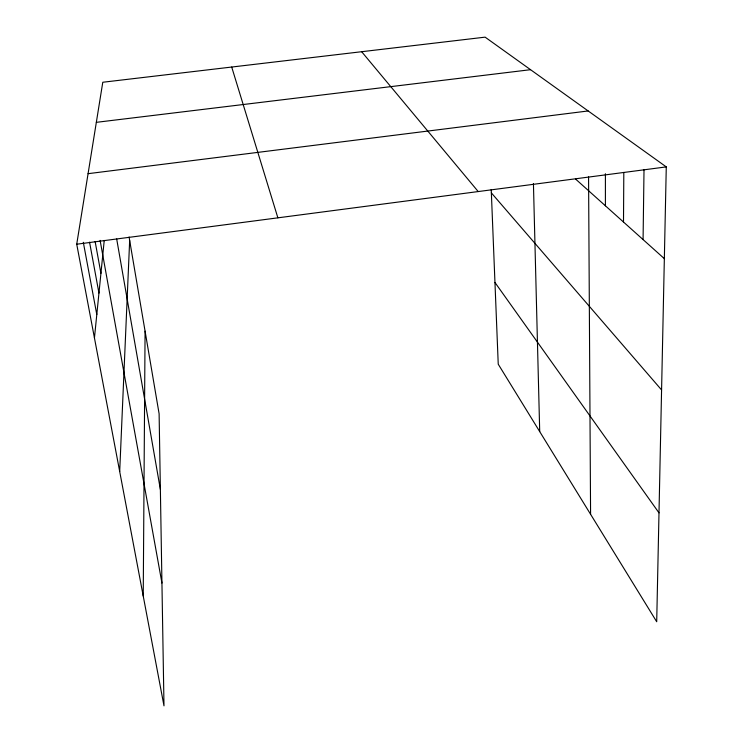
<?xml version="1.0" encoding="UTF-8"?>
<svg xmlns="http://www.w3.org/2000/svg" width="743" height="743" viewBox="0 0 743 743"><rect width="100%" height="100%" fill="white"/><g stroke="black" fill="none" stroke-linecap="round" stroke-linejoin="round"><path stroke-width="1.11" d="M623.498 222.027L623.814 172.413M143.232 596.035L145.08 331.164M643.076 239.59L644.014 169.506M129.078 237.008L159.113 413.786L163.989 705.85L76.724 244.215L102.785 82.25L485.114 37.15L666.276 166.896L656.701 621.733L498.237 364.2L491.225 189.521M119.697 471.536L129.663 240.416M94.445 337.963L104.234 240.426M76.724 244.215L666.276 166.896M88.073 173.676L588.168 110.958M96.339 122.335L530.548 69.693M575.537 179.017L664.344 258.657M491.355 192.883L661.576 389.945M361.665 51.713L478.213 191.564M494.959 282.47L658.995 512.856M231.705 67.046L277.873 217.838M83.309 242.292L96.794 314.558M89.559 242.153L98.949 293.086M95.123 241.475L100.927 273.331M100.11 240.379L161.946 583.051M116.688 238.977L160.377 489.47M533.428 183.475L539.706 431.59M588.567 176.89L590.583 514.286M605.406 173.723L605.406 205.802"/></g></svg>
